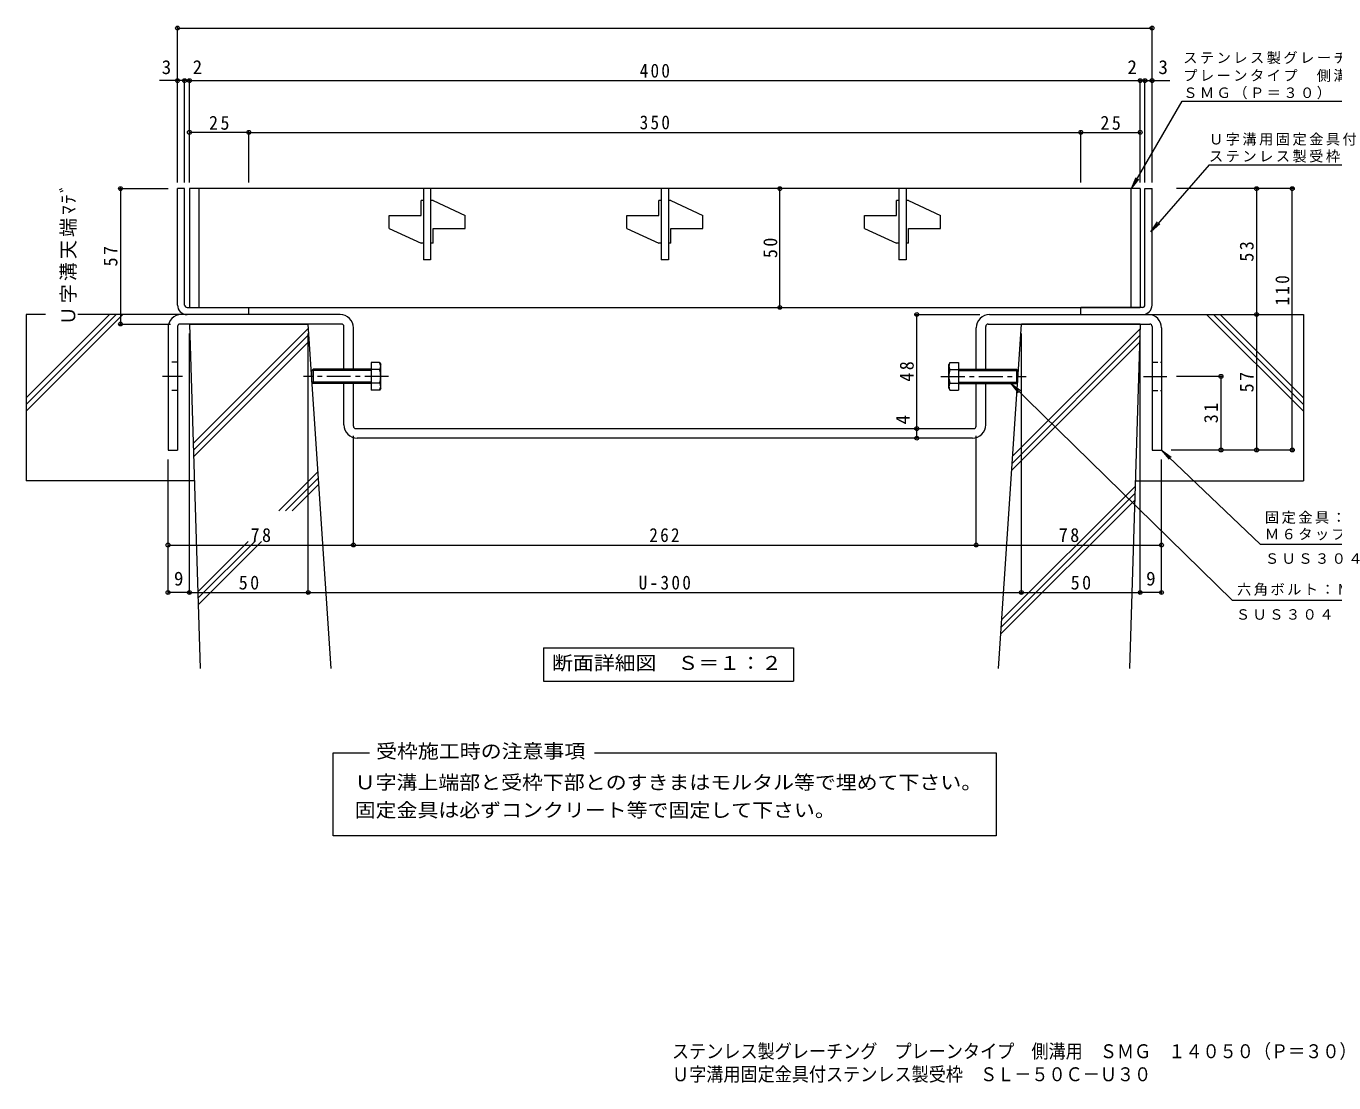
# Model space of a CAD drawing. Units: millimetres, scale not verified. Extents: x -363 to 464, y -387 to 310.
# Drawn here: x -363 to 187, y -387 to 58 of the extents above; entities that cross this region are included whole.
import ezdxf
from ezdxf.enums import TextEntityAlignment as Align

# ---------------------------------------------------------------- set-up
doc = ezdxf.new("R2010")
doc.units = ezdxf.units.MM
doc.header["$LTSCALE"] = 2
doc.header["$PDMODE"] = 32
doc.header["$PDSIZE"] = 1.6
doc.linetypes.add('CHAIN1', pattern=[8, 5, -1, 1, -1])
doc.linetypes.add('DASHED1', pattern=[1.8, 1.2, -0.6])
doc.layers.add('D-0', color=2, linetype='Continuous')
for name, color, linetype, lineweight in [('D-1', 2, 'Continuous', 9), ('D-2', 3, 'Continuous', 9), ('D-4', 7, 'Continuous', 9), ('D-5', 7, 'Continuous', 9), ('D-6', 6, 'Continuous', 9), ('D-8', 3, 'Continuous', 9), ('D-A', 2, 'Continuous', 9)]:
    doc.layers.add(name, color=color, linetype=linetype, lineweight=lineweight)
doc.styles.add('ＭＳ ゴシック', font='')
doc.styles.get('ＭＳ ゴシック').set_extended_font_data('MS Gothic')

msp = doc.modelspace()

# ---------------------------------------------------------------- linework, layer by layer
at = {"layer": 'D-1'}
for p, q in [((-299.421, -59.693), (-299.421, -10.694)), ((-296.421, -10.694), (-299.421, -10.694)), ((-296.421, -59.693), (-296.421, -10.694)), ((107.579, -59.693), (107.579, -10.694)), ((107.579, -10.694), (110.579, -10.694)), ((110.579, -59.693), (110.579, -10.694)), ((-295.421, -63.693), (-296.421, -63.693)), ((-295.421, -60.693), (-269.421, -60.693)), ((-269.421, -63.693), (-295.421, -63.693)), ((-269.421, -63.693), (-269.421, -60.693)), ((106.579, -60.693), (80.579, -60.693)), ((80.579, -63.693), (80.579, -60.693)), ((80.579, -63.693), (106.579, -63.693)), ((106.579, -63.693), (107.579, -63.693))]:
    msp.add_line(p, q, dxfattribs=at)
for centre, radius, start, end in [((-295.421, -59.693), 4, 180, 270), ((-295.421, -59.693), 1, 180, 270), ((106.579, -59.693), 1, 270, 0), ((106.579, -59.693), 4, 270, 0)]:
    msp.add_arc(centre, radius, start, end, dxfattribs=at)
at = {"layer": 'D-2'}
for p, q in [((-294.421, -10.694), (-294.421, -60.694)), ((105.579, -10.694), (-294.421, -10.694)), ((-290.421, -10.694), (-290.421, -60.694)), ((-195.921, -10.694), (-195.921, -40.694)), ((-95.921, -10.694), (-95.921, -40.694)), ((4.079, -10.694), (4.079, -40.694)), ((101.579, -10.694), (101.579, -60.694)), ((105.579, -10.694), (105.579, -60.694)), ((-196.921, -21.944), (-196.921, -15.694)), ((-195.921, -15.694), (-196.921, -15.694)), ((-191.921, -15.694), (-192.921, -15.694)), ((-191.921, -15.694), (-178.421, -21.944)), ((-96.921, -21.944), (-96.921, -15.694)), ((-95.921, -15.694), (-96.921, -15.694)), ((-91.921, -15.694), (-92.921, -15.694)), ((-91.921, -15.694), (-78.421, -21.944)), ((3.079, -21.944), (3.079, -15.694)), ((4.079, -15.694), (3.079, -15.694)), ((8.079, -15.694), (7.079, -15.694)), ((8.079, -15.694), (21.579, -21.944)), ((-210.421, -27.444), (-210.421, -21.944)), ((-210.421, -21.944), (-196.921, -21.944)), ((-110.421, -27.444), (-110.421, -21.944)), ((-110.421, -21.944), (-96.921, -21.944)), ((-10.421, -27.444), (-10.421, -21.944)), ((-10.421, -21.944), (3.079, -21.944)), ((-210.421, -27.444), (-196.921, -33.694)), ((-110.421, -27.444), (-96.921, -33.694)), ((-10.421, -27.444), (3.079, -33.694)), ((-195.921, -33.694), (-196.921, -33.694)), ((-191.921, -33.694), (-192.921, -33.694)), ((-95.921, -33.694), (-96.921, -33.694)), ((-91.921, -33.694), (-92.921, -33.694)), ((4.079, -33.694), (3.079, -33.694)), ((8.079, -33.694), (7.079, -33.694)), ((-294.421, -60.694), (105.579, -60.694))]:
    msp.add_line(p, q, dxfattribs=at)
for points in [[(-192.921, -10.694), (-192.921, -40.694), (-195.921, -40.694)], [(-92.921, -10.694), (-92.921, -40.694), (-95.921, -40.694)], [(7.079, -10.694), (7.079, -40.694), (4.079, -40.694)], [(-191.921, -33.694), (-191.921, -27.444), (-178.421, -27.444), (-178.421, -21.944)], [(-91.921, -33.694), (-91.921, -27.444), (-78.421, -27.444), (-78.421, -21.944)], [(8.079, -33.694), (8.079, -27.444), (21.579, -27.444), (21.579, -21.944)]]:
    msp.add_lwpolyline(points, dxfattribs=at)
at = {"layer": 'D-4'}
for p, q in [((-299.42, -8.103), (-299.42, 57.48)), ((-299.42, 56.88), (110.579, 56.88)), ((110.579, -8.103), (110.579, 57.48)), ((-295.421, 34.741), (-306.953, 34.741)), ((-296.421, -8.103), (-296.421, 35.341)), ((-294.421, 34.741), (-295.421, 34.741)), ((-294.421, -8.103), (-294.421, 35.341)), ((-294.421, 34.741), (105.579, 34.741)), ((105.579, -8.103), (105.579, 35.341)), ((105.579, 34.741), (106.579, 34.741)), ((106.579, 34.741), (118.111, 34.741)), ((107.579, -8.103), (107.579, 35.341)), ((-269.421, 12.99), (-294.421, 12.99)), ((-269.421, -8.103), (-269.421, 13.59)), ((-269.421, 12.99), (80.579, 12.99)), ((80.579, -8.103), (80.579, 13.59)), ((80.579, 12.99), (105.579, 12.99)), ((-324.021, -10.694), (-303.42, -10.694)), ((-323.421, -10.694), (-323.421, -67.694)), ((-46.035, -60.694), (-46.035, -10.694)), ((170.179, -10.694), (120.832, -10.694)), ((154.579, -10.694), (154.579, -63.694)), ((169.579, -120.693), (169.579, -10.694)), ((10.979, -63.693), (38.179, -63.693)), ((154.579, -63.694), (154.579, -120.693)), ((-324.021, -67.694), (-302.421, -67.694)), ((-294.421, -181.294), (-294.421, -71.694)), ((-244.421, -181.294), (-244.421, -71.694)), ((55.579, -181.294), (55.579, -71.694)), ((105.579, -181.294), (105.579, -71.694)), ((140.179, -89.694), (120.832, -89.694)), ((139.579, -120.693), (139.579, -89.694)), ((-225.421, -161.294), (-225.421, -114.694)), ((36.579, -161.294), (36.579, -114.694)), ((170.179, -120.693), (118.579, -120.693)), ((-303.421, -181.294), (-303.421, -124.694)), ((114.579, -181.294), (114.579, -124.693)), ((-303.421, -160.694), (-225.421, -160.694)), ((-225.421, -160.694), (36.579, -160.694)), ((36.579, -160.694), (114.579, -160.694)), ((-294.421, -180.694), (-303.421, -180.694)), ((-294.421, -180.694), (-244.421, -180.694)), ((-244.421, -180.694), (55.579, -180.694)), ((55.579, -180.694), (105.579, -180.694)), ((114.579, -180.694), (105.579, -180.694))]:
    msp.add_line(p, q, dxfattribs=at)
msp.add_lwpolyline([(11.579, -115.694), (11.579, -111.694), (11.579, -63.693)], dxfattribs=at)
for p in [(-299.42, 56.88), (110.579, 56.88), (-299.42, 34.741), (-296.421, 34.741), (-294.421, 34.741), (105.579, 34.741), (107.579, 34.741), (110.579, 34.741), (-294.421, 12.99), (-269.421, 12.99), (80.579, 12.99), (105.579, 12.99), (-323.421, -10.694), (-46.035, -10.694), (154.579, -10.694), (169.579, -10.694), (-46.035, -60.694), (11.579, -63.693), (154.579, -63.694), (-323.421, -67.694), (139.579, -89.694), (11.579, -111.694), (11.579, -115.694), (139.579, -120.693), (154.579, -120.693), (169.579, -120.693), (-303.421, -160.694), (-225.421, -160.694), (36.579, -160.694), (114.579, -160.694), (-303.421, -180.694), (-294.421, -180.694), (-244.421, -180.694), (55.579, -180.694), (105.579, -180.694), (114.579, -180.694)]:
    msp.add_point(p, dxfattribs=at)
at = {"layer": 'D-5'}
for p, q in [((101.919, -10.694), (123.204, 26.174)), ((123.204, 26.174), (209.609, 26.174)), ((134.535, -0.703), (110.071, -28.812)), ((134.535, -0.703), (259.822, -0.703)), ((101.919, -10.694), (103.832, -6.074)), ((101.919, -10.694), (104.963, -6.727)), ((110.071, -28.812), (112.833, -24.644)), ((110.071, -28.812), (113.817, -25.501)), ((51.202, -92.694), (54.286, -96.63)), ((114.579, -120.693), (117.715, -124.588)), ((234.046, -160.436), (156.231, -160.436)), ((-145.491, -204.003), (-40.291, -204.003)), ((-145.491, -204.003), (-145.491, -218.003)), ((-40.291, -204.003), (-40.291, -218.003)), ((-145.491, -218.003), (-40.291, -218.003)), ((-233.879, -248.145), (-218.662, -248.145)), ((-233.879, -283.068), (-233.879, -248.145)), ((-123.949, -248.145), (45.037, -248.145)), ((45.037, -248.145), (45.037, -283.068)), ((45.037, -283.068), (-233.879, -283.068))]:
    msp.add_line(p, q, dxfattribs=at)
for points in [[(224.16, -184.048), (144.389, -184.048), (51.202, -92.694), (55.199, -95.698)], [(156.231, -160.436), (114.579, -120.693), (118.616, -123.643)]]:
    msp.add_lwpolyline(points, dxfattribs=at)
at = {"layer": 'D-6'}
for p, q in [((-363.101, -63.694), (-363.101, -133.694)), ((-363.101, -98.752), (-328.043, -63.694)), ((-363.101, -104.408), (-322.386, -63.694)), ((-363.101, -101.58), (-325.215, -63.694)), ((-354.927, -63.694), (-363.101, -63.694)), ((-295.421, -63.694), (-341.33, -63.694)), ((174.259, -104.408), (133.545, -63.694)), ((174.259, -101.579), (136.373, -63.694)), ((174.259, -98.751), (139.202, -63.694)), ((-294.421, -67.694), (-244.421, -67.694)), ((-294.421, -67.694), (-289.889, -212.694)), ((-292.848, -118.021), (-244.302, -69.476)), ((-234.754, -212.694), (-244.421, -67.694)), ((45.913, -212.694), (55.579, -67.694)), ((51.872, -123.301), (105.518, -69.656)), ((105.579, -67.694), (55.579, -67.694)), ((105.579, -67.694), (101.048, -212.694)), ((-292.762, -120.764), (-244.125, -72.127)), ((-292.677, -123.507), (-243.948, -74.779)), ((51.468, -129.362), (105.336, -75.495)), ((51.67, -126.332), (105.427, -72.575)), ((-256.776, -146.243), (-240.284, -129.75)), ((-292.358, -133.694), (-363.101, -133.694)), ((-253.948, -146.243), (-240.107, -132.402)), ((-251.119, -146.243), (-239.93, -135.054)), ((47.28, -192.187), (103.444, -136.023)), ((103.517, -133.694), (174.259, -133.694)), ((46.876, -198.248), (103.262, -141.862)), ((47.078, -195.218), (103.353, -138.943)), ((-290.9, -180.367), (-269.684, -159.151)), ((-290.814, -183.109), (-266.855, -159.151)), ((-290.728, -185.852), (-264.027, -159.151))]:
    msp.add_line(p, q, dxfattribs=at)
msp.add_lwpolyline([(106.579, -63.694), (174.259, -63.694), (174.259, -133.694)], dxfattribs=at)
at = {"layer": 'D-8'}
for p, q in [((-231.021, -63.694), (-297.821, -63.694)), ((42.179, -63.693), (108.979, -63.693)), ((-303.421, -69.294), (-303.421, -120.694)), ((-299.421, -68.694), (-299.421, -120.694)), ((-230.421, -67.694), (-298.421, -67.694)), ((-229.421, -86.694), (-229.421, -68.694)), ((-225.421, -86.694), (-225.421, -69.294)), ((36.579, -86.694), (36.579, -69.293)), ((40.579, -86.694), (40.579, -68.693)), ((41.579, -67.693), (109.579, -67.693)), ((110.579, -68.693), (110.579, -120.693)), ((114.579, -69.293), (114.579, -120.693)), ((-229.421, -110.094), (-229.421, -92.694)), ((-225.421, -110.694), (-225.421, -92.694)), ((36.579, -110.694), (36.579, -92.694)), ((40.579, -110.094), (40.579, -92.694)), ((-224.421, -111.694), (35.579, -111.694)), ((-303.421, -120.694), (-299.421, -120.694)), ((34.979, -115.694), (-223.821, -115.694)), ((110.579, -120.693), (114.579, -120.693))]:
    msp.add_line(p, q, dxfattribs=at)
at = {"layer": 'D-8', "linetype": 'DASHED1'}
for p, q in [((-299.421, -83.694), (-303.421, -83.694)), ((-225.421, -86.694), (-229.421, -86.694)), ((36.579, -86.694), (40.579, -86.694)), ((110.579, -83.694), (114.579, -83.694)), ((-225.421, -92.694), (-229.421, -92.694)), ((36.579, -92.694), (40.579, -92.694)), ((-299.421, -95.694), (-303.421, -95.694)), ((110.579, -95.694), (114.579, -95.694))]:
    msp.add_line(p, q, dxfattribs=at)
at = {"layer": 'D-8', "linetype": 'CHAIN1'}
for p, q in [((-297.272, -89.694), (-305.673, -89.694)), ((106.999, -89.694), (116.832, -89.694))]:
    msp.add_line(p, q, dxfattribs=at)
at = {"layer": 'D-8'}
for centre, radius, start, end in [((-297.821, -69.294), 5.6, 90, 180), ((-231.021, -69.294), 5.6, 359.99998, 89.99998), ((42.179, -69.293), 5.6, 90.00008, 180.00008), ((108.979, -69.293), 5.6, 0.00008, 90.00008), ((-298.421, -68.694), 1, 90, 180), ((-230.421, -68.694), 1, 0, 90), ((41.579, -68.693), 1, 90.00008, 180.00008), ((109.579, -68.693), 1, 0.00008, 90.00008), ((-223.821, -110.094), 5.6, 180, 270), ((-224.421, -110.694), 1, 180, 270), ((34.979, -110.094), 5.6, 270, 0.00008), ((35.579, -110.694), 1, 270, 0.00008)]:
    msp.add_arc(centre, radius, start, end, dxfattribs=at)
at = {"layer": 'D-A'}
for p, q in [((-242.954, -87.235), (-242.413, -86.694)), ((-242.954, -92.152), (-242.954, -87.235)), ((-217.954, -87.235), (-242.954, -87.235)), ((-242.413, -86.694), (-242.412, -92.694)), ((-217.954, -86.694), (-242.413, -86.694)), ((-217.954, -83.92), (-217.954, -95.467)), ((-214.401, -83.92), (-217.954, -83.92)), ((-214.401, -86.807), (-217.954, -86.807)), ((-214.401, -83.92), (-213.954, -84.694)), ((-213.954, -94.694), (-213.954, -84.694)), ((25.559, -83.92), (25.113, -84.694)), ((25.113, -94.694), (25.113, -84.694)), ((25.559, -83.92), (29.113, -83.92)), ((25.559, -86.807), (29.113, -86.807)), ((29.113, -83.92), (29.113, -95.467)), ((29.113, -86.694), (53.571, -86.694)), ((29.113, -87.235), (54.113, -87.235)), ((53.571, -86.694), (53.571, -92.694)), ((54.113, -87.235), (53.571, -86.694)), ((54.113, -92.152), (54.113, -87.235)), ((-242.954, -92.152), (-242.412, -92.694)), ((-217.954, -92.152), (-242.954, -92.152)), ((-217.954, -92.694), (-242.412, -92.694)), ((-214.401, -92.581), (-217.954, -92.581)), ((25.559, -92.58), (29.113, -92.58)), ((29.113, -92.152), (54.113, -92.152)), ((29.113, -92.694), (53.571, -92.694)), ((54.113, -92.152), (53.571, -92.694)), ((-214.401, -95.467), (-217.954, -95.467)), ((-213.954, -94.694), (-214.401, -95.467)), ((25.113, -94.694), (25.559, -95.467)), ((25.559, -95.467), (29.113, -95.467))]:
    msp.add_line(p, q, dxfattribs=at)
at = {"layer": 'D-A', "linetype": 'CHAIN1'}
for p, q in [((-210.593, -89.694), (-246.487, -89.694)), ((21.752, -89.694), (57.646, -89.694))]:
    msp.add_line(p, q, dxfattribs=at)
at = {"layer": 'D-A'}
for centre, radius, start, end in [((-217.352, -85.624), 3.408, 4.38434, 30.00008), ((-216.8, -85.274), 2.848, 327.42453, 358.19139), ((-223.507, -89.694), 9.553, 342.41212, 17.58804), ((28.51, -85.624), 3.408, 150, 175.61575), ((27.959, -85.274), 2.848, 181.80869, 212.57555), ((34.666, -89.694), 9.553, 162.41203, 197.58795), ((-216.8, -94.114), 2.848, 1.80878, 32.57564), ((27.959, -94.114), 2.848, 147.42445, 178.19131), ((-217.352, -93.763), 3.408, 330.00009, 355.61583), ((28.51, -93.763), 3.408, 184.38426, 210)]:
    msp.add_arc(centre, radius, start, end, dxfattribs=at)

# ---------------------------------------------------------------- texts
at = {"layer": 'D-0', "style": 'ＭＳ ゴシック', "width": 0.9}
msp.add_text('Ｕ字溝用固定金具付ステンレス製受枠\u3000ＳＬ－５０Ｃ－Ｕ３０', height=5.865, dxfattribs=at).set_placement((-91.381, -388.097), align=Align.BOTTOM_LEFT)
at = {"layer": 'D-4', "color": 2, "style": 'ＭＳ ゴシック'}
for s, p in [('3', (-306.081, 35.74)), ('2', (-293.053, 35.74)), ('2', (100.211, 35.74)), ('3', (113.239, 35.74)), ('9', (-300.921, -179.494)), ('9', (108.079, -179.494))]:
    msp.add_text(s, height=5.865, dxfattribs=at).set_placement(p, align=Align.BOTTOM_LEFT)
msp.add_text('4', height=5.865, rotation=90, dxfattribs=at).set_placement((10.379, -109.92), align=Align.BOTTOM_LEFT)
at = {"layer": 'D-4', "color": 2, "char_height": 5.865, "attachment_point": 7, "style": 'ＭＳ ゴシック'}
for s, insert in [('\\T1.27;\\W0.9;400', (-104.985, 35.934)), ('\\T1.27;\\W0.95;25', (-286.171, 13.99)), ('\\T1.27;\\W0.9;350', (-104.985, 14.174)), ('\\T1.27;\\W0.95;25', (88.829, 13.99)), ('\\T1.27;\\W0.95;78', (-268.671, -159.494)), ('\\T1.27;\\W0.9;262', (-100.921, -159.494)), ('\\T1.27;\\W0.95;78', (71.329, -159.494)), ('\\T1.27;\\W0.95;50', (-273.671, -179.494)), ('\\T1.28;\\W0.9;U-300', (-105.421, -179.494)), ('\\T1.27;\\W0.95;50', (76.329, -179.494))]:
    msp.add_mtext(s, dxfattribs=dict(at, insert=insert))
at = {"layer": 'D-4', "color": 2, "char_height": 5.865, "attachment_point": 7, "rotation": 90, "style": 'ＭＳ ゴシック'}
for s, insert in [('\\T1.16;Ｕ字溝天端ﾏﾃﾞ', (-341.802, -68.194)), ('\\T1.27;\\W0.95;50', (-47.035, -39.944)), ('\\T1.27;\\W0.95;57', (-324.621, -43.444)), ('\\T1.27;\\W0.95;53', (153.379, -41.444)), ('\\T1.27;\\W0.9;110', (168.379, -59.87)), ('\\T1.27;\\W0.95;48', (10.379, -91.944)), ('\\T1.27;\\W0.95;57', (153.379, -96.443)), ('\\T1.27;\\W0.95;31', (138.379, -109.443))]:
    msp.add_mtext(s, dxfattribs=dict(at, insert=insert))
at = {"layer": 'D-5', "color": 2, "style": 'ＭＳ ゴシック'}
for s, width, p in [('断面詳細図\u3000Ｓ＝１：２', 1.1, (-141.891, -215.003)), ('受枠施工時の注意事項', 1.1, (-215.885, -252.115)), ('Ｕ字溝上端部と受枠下部とのすきまはモルタル等で埋めて下さい。', 1.1, (-224.885, -265.255)), ('固定金具は必ずコンクリート等で固定して下さい。', 1.1, (-224.885, -276.915)), ('ステンレス製グレーチング\u3000プレーンタイプ\u3000側溝用\u3000ＳＭＧ\u3000１４０５０（Ｐ＝３０）', 0.9, (-91.381, -378.405))]:
    msp.add_text(s, height=5.865, dxfattribs=dict(at, width=width)).set_placement(p, align=Align.BOTTOM_LEFT)
at = {"layer": 'D-5', "char_height": 4.399, "attachment_point": 7, "style": 'ＭＳ ゴシック'}
for s, insert in [('\\T1.17;ステンレス製グレーチング', (123.686, 41.699)), ('\\T1.17;プレーンタイプ\u3000側溝用', (123.686, 34.206)), ('\\T1.17;ＳＭＧ（Ｐ＝３０）', (123.686, 26.878)), ('\\T1.17;Ｕ字溝用固定金具付', (134.54, 7.398)), ('\\T1.17;ステンレス製受枠ＳＬ－５０Ｃ－Ｕ３０', (134.54, 0.248)), ('\\T1.17;固定金具：ＦＢ４×３２', (158.046, -151.769)), ('\\T1.17;Ｍ６タップ加工付', (158.046, -158.769)), ('\\T1.17;ＳＵＳ３０４', (158.046, -168.657)), ('\\T1.17;六角ボルト：Ｍ６×２５', (146.338, -182.048)), ('\\T1.17;ＳＵＳ３０４', (145.817, -192.18))]:
    msp.add_mtext(s, dxfattribs=dict(at, insert=insert))

doc.saveas('drawing.dxf')
